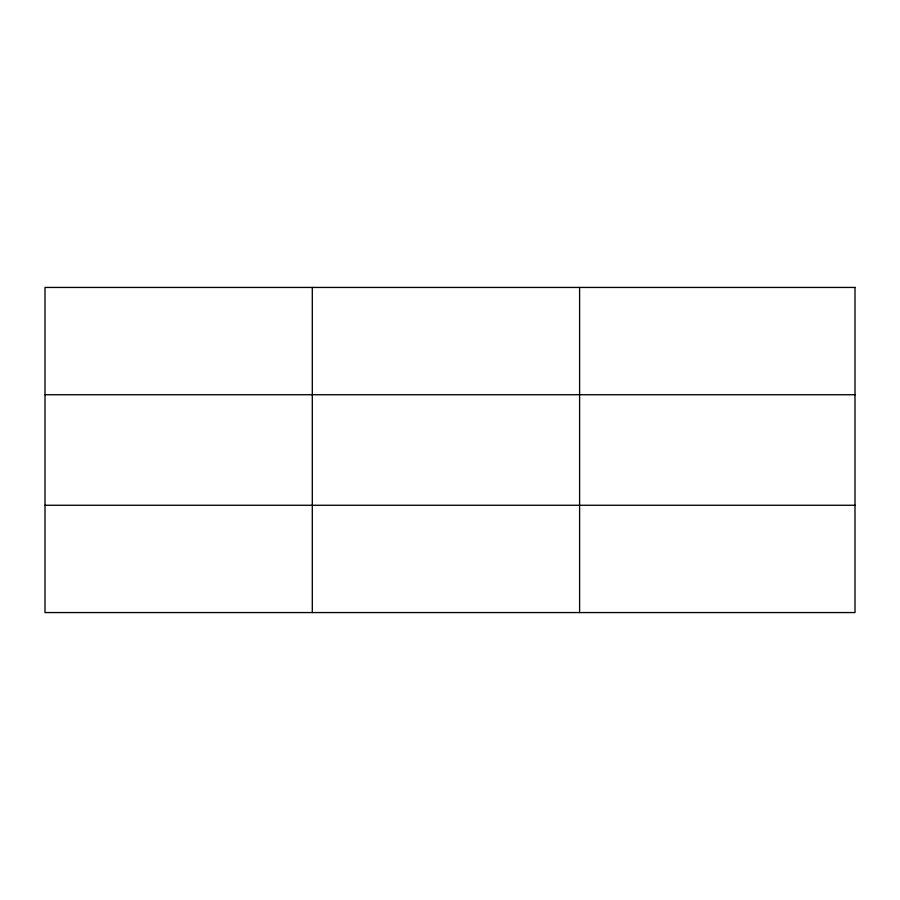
<?xml version="1.0" encoding="UTF-8"?>
<svg xmlns="http://www.w3.org/2000/svg" width="900" height="900" viewBox="0 0 900 900"><rect width="100%" height="100%" fill="white"/><g stroke="black" fill="none" stroke-linecap="round" stroke-linejoin="round"><path stroke-width="1.35" d="M312.3 287.438L312.3 612.562M579.6 287.438L579.6 612.562M45 394.729L855 394.729M45 505.271L855 505.271M855 287.438L855 612.562L45 612.562L45 287.438L855 287.438"/></g></svg>
